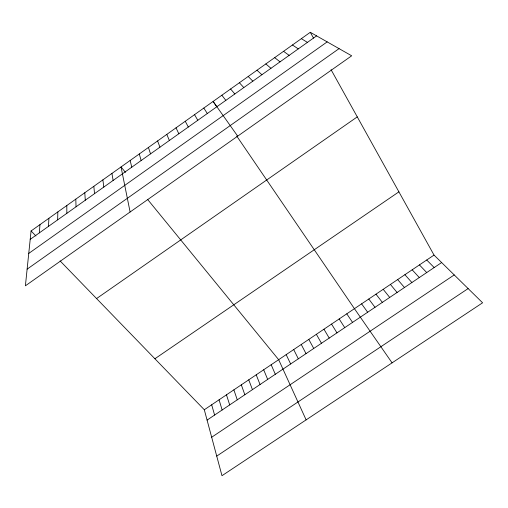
<?xml version="1.0" encoding="UTF-8"?>
<svg xmlns="http://www.w3.org/2000/svg" width="508" height="508" viewBox="0 0 508 508"><rect width="100%" height="100%" fill="white"/><g stroke="black" fill="none" stroke-linecap="round" stroke-linejoin="round"><path stroke-width="0.76" d="M57.645 219.869L57.848 211.919M48.476 226.377L48.908 218.281M39.332 232.88L39.98 224.631M31.077 230.962L25.4 285.807L351.682 55.797L310.293 32.296L31.077 230.962L35.928 235.966M30.207 239.363L316.598 35.871M28.753 253.422L327.184 41.885M27.127 269.157L339.065 48.628M96.571 298.558L357.27 116.884M154.896 358.756L398.907 191.846M204.305 409.753L434.029 255.086L482.6 302.793L221.977 475.704L204.305 409.753L60.103 260.921M207.08 420.11L441.63 262.553M211.671 437.242L454.228 274.93M216.726 456.108L468.128 288.582M301.358 38.652L307.423 42.393M292.449 44.99L298.279 48.889M283.553 51.321L289.147 55.378M274.682 57.633L280.041 61.849M265.83 63.932L270.954 68.301M256.997 70.218L261.893 74.746M248.183 76.486L252.844 81.172M426.726 260.001L434.175 267.564M419.437 264.909L426.726 272.567M412.166 269.805L419.297 277.559M239.389 82.747L243.821 87.586M404.901 274.695L411.88 282.537M397.656 279.571L404.476 287.515M230.613 88.989L234.817 93.98M390.423 284.448L397.085 292.475M125.457 172.358L121.037 166.954L130.105 211.995M147.498 199.307L278.663 359.689L306.127 419.875M383.197 289.306L389.712 297.434M375.99 294.164L382.346 302.381M221.856 95.218L225.831 100.362M368.789 299.009L374.999 307.315M361.607 303.841L367.659 312.242M237.693 136.15L213.119 101.435L216.649 106.61M392.081 362.845L354.438 308.674L236.779 136.131M346.793 313.817L352.533 322.402M203.816 108.058L207.321 113.513M339.166 318.954L344.748 327.635M331.553 324.079L336.969 332.861M323.958 329.197L329.209 338.074M194.532 114.662L197.803 120.282M316.37 334.302L321.469 343.275M310.293 32.296L313.525 38.119M331.051 69.672L434.029 255.086M308.8 339.395L313.741 348.463M185.268 121.253L188.297 127.032M301.244 344.488L306.026 353.644M293.707 349.561L298.329 358.819M286.175 354.628L290.646 363.982M176.028 127.826L178.822 133.769M271.164 364.738L275.317 374.275M166.808 134.385L169.367 140.487M263.684 369.78L267.678 379.406M256.21 374.809L260.052 384.531M248.755 379.825L252.444 389.642M157.613 140.932L159.931 147.187M241.313 384.835L244.843 394.741M233.883 389.839L237.261 399.834M148.438 147.46L150.52 153.873M226.466 394.83L229.699 404.92M219.069 399.815L222.142 409.994M211.677 404.787L214.605 415.055M139.287 153.975L141.135 160.547M130.15 160.471L131.769 167.202M111.951 173.425L113.106 180.461M102.883 179.876L103.81 187.065M93.834 186.315L94.532 193.656M84.804 192.735L85.274 200.235M75.8 199.142L76.041 206.794M66.815 205.537L66.834 213.335"/></g></svg>
